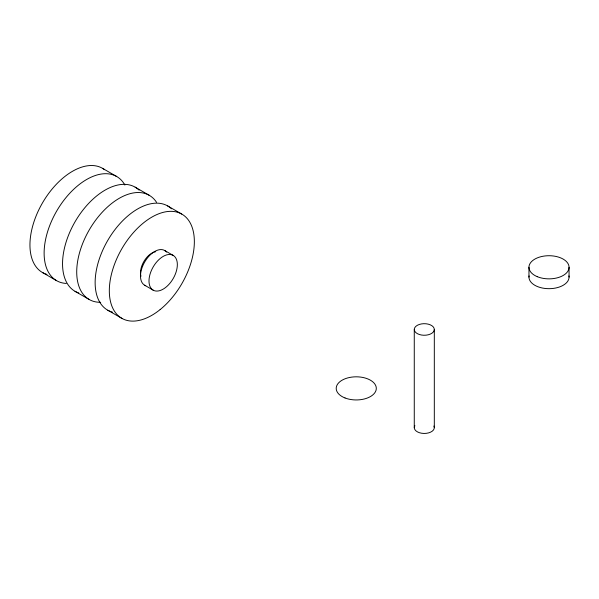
<?xml version="1.0" encoding="UTF-8"?>
<svg xmlns="http://www.w3.org/2000/svg" width="599" height="599" viewBox="0 0 599 599"><rect width="100%" height="100%" fill="white"/><g stroke="black" fill="none" stroke-linecap="round" stroke-linejoin="round"><path stroke-width="0.9" d="M102.534 168.334L116.7 176.518M135.127 187.15L149.301 195.334M167.525 205.854L181.692 214.038M164.688 250.509L173.193 255.414A20.044 11.568 -60 0 1 166.836 286.464A20.044 11.568 -60 0 1 149.48 276.438A20.044 11.568 -60 0 1 173.193 255.414M144.644 285.221L153.149 290.133M42.402 272.478L56.576 280.661M75.002 291.301L89.169 299.478M107.798 310.23L121.971 318.413M569.05 267.289L569.05 277.105M528.962 267.289L528.962 277.105M434.312 329.472A10.018 5.788 0 0 1 419.278 334.482A10.018 5.788 0 0 1 419.278 324.463A10.018 5.788 0 0 1 434.312 329.472L434.312 427.664M414.268 329.472L414.268 427.664M46.984 274.417A60.125 34.712 -60 0 1 41.346 204.918A60.125 34.712 -60 0 1 104.6 169.704M66.264 283.439A60.125 34.712 -60 0 1 57.302 209.994A60.125 34.712 -60 0 1 124.884 185.061M78.783 292.993A60.125 34.712 -60 0 1 75.362 221.248A60.125 34.712 -60 0 1 139.103 190.153M100.662 302.293A60.125 34.712 -60 0 1 88.465 231.296A60.125 34.712 -60 0 1 156.549 202.335M145.737 285.723A20.044 11.568 -60 0 1 145.175 261.194A20.044 11.568 -60 0 1 166.529 252.059M112.41 312.124A60.125 34.712 -60 0 1 107.393 241.038A60.125 34.712 -60 0 1 171.524 208.811M140.975 276.266A16.031 9.255 -60 0 1 144.052 261.201A16.031 9.255 -60 0 1 155.725 251.685M568.945 275.914A20.044 11.568 0 0 1 549.006 288.681A20.044 11.568 0 0 1 529.074 275.914M433.908 426.031A10.018 5.788 0 0 1 423.935 433.444A10.018 5.788 0 0 1 414.905 425.642M160.158 309.563A60.125 34.712 -60 0 0 183.781 215.385A60.125 34.712 -60 0 0 111.564 273.736A60.125 34.712 -60 0 0 160.158 309.563M537.251 276.663A20.044 11.568 0 0 0 568.945 268.487A20.044 11.568 0 0 0 540.83 256.724A20.044 11.568 0 0 0 537.251 276.663M345.031 397.968A20.044 11.568 0 0 0 376.254 389.215A20.044 11.568 0 0 0 347.502 377.976A20.044 11.568 0 0 0 345.031 397.968"/></g></svg>
